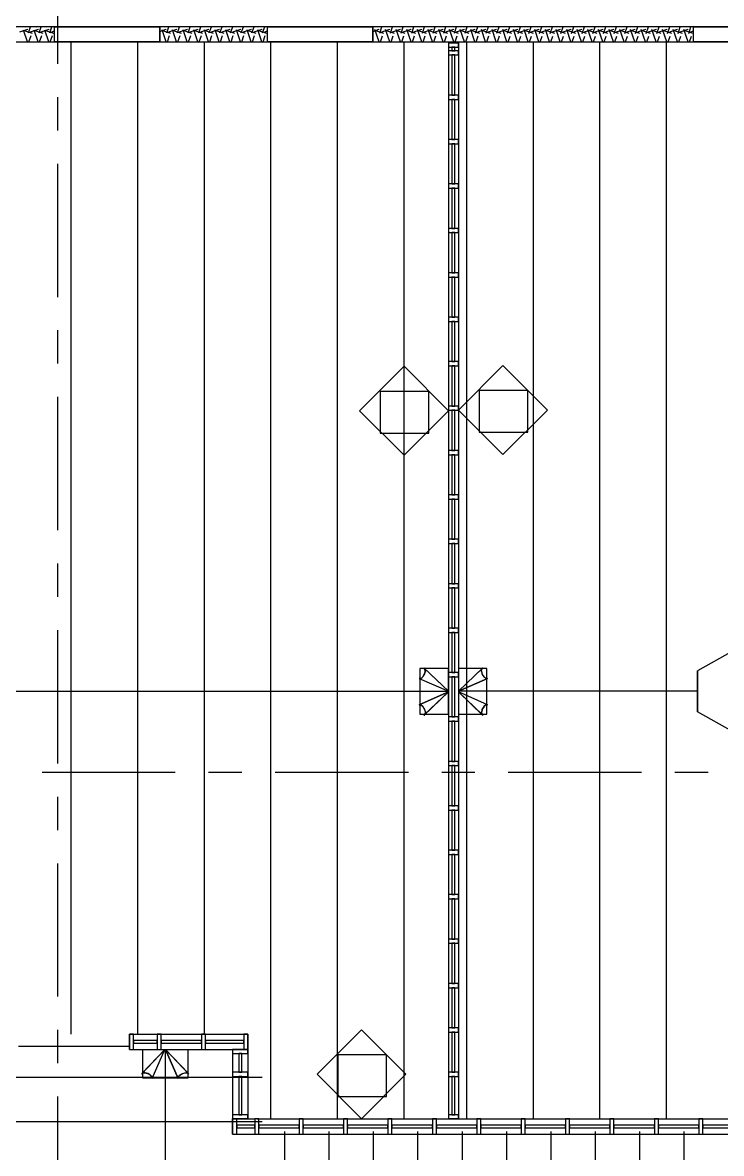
# Model space of a CAD drawing. Extents: x 0 to 3024, y 0 to 2160.
# Drawn here: x 578.1 to 767, y 1638.9 to 1944.4 of the extents above; entities that cross this region are included whole.
import ezdxf

# ---------------------------------------------------------------- set-up
doc = ezdxf.new("R2010")
doc.units = 0
doc.layers.add('CTR-1st_Phase-Structure_S213-THIRD_FLOOR_FRAMING_PLAN', color=7, linetype='CONTINUOUS')

msp = doc.modelspace()

# ---------------------------------------------------------------- linework, layer by layer
at = {"layer": 'CTR-1st_Phase-Structure_S213-THIRD_FLOOR_FRAMING_PLAN', "color": 1}
for points in [[(587.579985, 1933.260006), (587.579985, 1969.260005)], [(591.239985, 1693.620012), (591.239985, 1916.700006), (591.239985, 1939.200006)], [(609.239985, 1693.620012), (609.239985, 1916.700006), (609.239985, 1939.200006)], [(627.239984, 1693.620012), (627.239984, 1916.700006), (627.239984, 1939.200006)], [(645.239984, 1670.700012), (645.239984, 1916.700006), (645.239984, 1939.200006)], [(663.239983, 1670.700012), (663.239983, 1916.700006), (663.239983, 1939.200006)], [(681.239983, 1670.700012), (681.239983, 1916.700006), (681.239983, 1939.200006)], [(698.159983, 1670.700012), (698.159983, 1916.700006), (698.159983, 1939.200006)], [(716.159982, 1670.700012), (716.159982, 1916.700006), (716.159982, 1939.200006)], [(734.159982, 1670.700012), (734.159982, 1916.700006), (734.159982, 1939.200006)], [(752.159981, 1670.700012), (752.159981, 1916.700006), (752.159981, 1939.200006)], [(587.579985, 1915.260006), (587.579985, 1924.260006)], [(587.579985, 1870.260007), (587.579985, 1906.260006)], [(587.579985, 1852.260008), (587.579985, 1861.260007)], [(587.579985, 1807.260009), (587.579985, 1843.260008)], [(587.579985, 1789.260009), (587.579985, 1798.260009)], [(587.579985, 1744.26001), (587.579985, 1780.260009)], [(619.379985, 1741.80001), (583.379985, 1741.80001)], [(637.379984, 1741.80001), (628.379984, 1741.80001)], [(682.379983, 1741.80001), (646.379984, 1741.80001)], [(700.379982, 1741.80001), (691.379983, 1741.80001)], [(745.379981, 1741.80001), (709.379982, 1741.80001)], [(763.379981, 1741.80001), (754.379981, 1741.80001)], [(587.579985, 1726.260011), (587.579985, 1735.260011)], [(587.579985, 1681.260012), (587.579985, 1717.260011)], [(591.239985, 1671.120012), (591.239985, 1693.620012)], [(609.239985, 1671.120012), (609.239985, 1693.620012)], [(627.239984, 1671.120012), (627.239984, 1693.620012)], [(587.579985, 1663.260012), (587.579985, 1672.260012)], [(645.239984, 1648.200013), (645.239984, 1670.700012)], [(663.239983, 1648.200013), (663.239983, 1670.700012)], [(681.239983, 1648.200013), (681.239983, 1670.700012)], [(698.159983, 1648.200013), (698.159983, 1670.700012)], [(716.159982, 1648.200013), (716.159982, 1670.700012)], [(734.159982, 1648.200013), (734.159982, 1670.700012)], [(752.159981, 1648.200013), (752.159981, 1670.700012)], [(573.479986, 1659.480013), (590.819985, 1659.480013)], [(590.819985, 1659.480013), (625.499984, 1659.480013), (642.839984, 1659.480013)], [(587.579985, 1618.260014), (587.579985, 1654.260013)], [(573.479986, 1647.480013), (590.819985, 1647.480013)], [(590.819985, 1647.480013), (625.499984, 1647.480013), (642.839984, 1647.480013)], [(648.959984, 1605.720014), (648.959984, 1631.760013), (648.959984, 1644.840013)], [(660.959983, 1605.720014), (660.959983, 1631.760013), (660.959983, 1644.840013)], [(672.959983, 1605.720014), (672.959983, 1631.760013), (672.959983, 1644.840013)], [(684.959983, 1605.720014), (684.959983, 1631.760013), (684.959983, 1644.840013)], [(696.959983, 1605.720014), (696.959983, 1631.760013), (696.959983, 1644.840013)], [(708.959982, 1605.720014), (708.959982, 1631.760013), (708.959982, 1644.840013)], [(720.959982, 1605.720014), (720.959982, 1631.760013), (720.959982, 1644.840013)], [(732.959982, 1605.720014), (732.959982, 1631.760013), (732.959982, 1644.840013)], [(744.959981, 1605.720014), (744.959981, 1631.760013), (744.959981, 1644.840013)], [(756.959981, 1593.780014), (756.959981, 1627.800013), (756.959981, 1644.840013)]]:
    msp.add_lwpolyline(points, dxfattribs=at)
at = {"layer": 'CTR-1st_Phase-Structure_S213-THIRD_FLOOR_FRAMING_PLAN', "color": 7}
for points in [[(384.77999, 1943.280005), (384.77999, 1939.200006), (1565.759961, 1939.200006), (1565.759961, 1943.280005)], [(528.779987, 1939.200006), (586.679985, 1939.200006), (586.679985, 1943.280005), (528.779987, 1943.280005)], [(615.179985, 1939.200006), (644.279984, 1939.200006), (644.279984, 1943.280005), (615.179985, 1943.280005)], [(672.779983, 1939.200006), (759.479981, 1939.200006), (759.479981, 1943.280005), (672.779983, 1943.280005)], [(695.879983, 1937.760006), (695.879983, 1938.900006), (693.239983, 1938.900006), (693.239983, 1937.760006)], [(694.919983, 1936.800006), (694.919983, 1937.760006), (694.139983, 1937.760006), (694.139983, 1936.800006)], [(695.879983, 1935.660006), (695.879983, 1936.800006), (693.239983, 1936.800006), (693.239983, 1935.660006)], [(694.919983, 1924.800006), (694.919983, 1935.660006), (694.139983, 1935.660006), (694.139983, 1924.800006)], [(695.879983, 1923.660006), (695.879983, 1924.800006), (693.239983, 1924.800006), (693.239983, 1923.660006)], [(694.919983, 1912.800006), (694.919983, 1923.660006), (694.139983, 1923.660006), (694.139983, 1912.800006)], [(695.879983, 1911.660006), (695.879983, 1912.800006), (693.239983, 1912.800006), (693.239983, 1911.660006)], [(694.919983, 1900.800006), (694.919983, 1911.660006), (694.139983, 1911.660006), (694.139983, 1900.800006)], [(695.879983, 1899.660007), (695.879983, 1900.800006), (693.239983, 1900.800006), (693.239983, 1899.660007)], [(694.919983, 1888.800007), (694.919983, 1899.660007), (694.139983, 1899.660007), (694.139983, 1888.800007)], [(695.879983, 1887.660007), (695.879983, 1888.800007), (693.239983, 1888.800007), (693.239983, 1887.660007)], [(694.919983, 1876.800007), (694.919983, 1887.660007), (694.139983, 1887.660007), (694.139983, 1876.800007)], [(695.879983, 1875.660007), (695.879983, 1876.800007), (693.239983, 1876.800007), (693.239983, 1875.660007)], [(694.919983, 1864.800007), (694.919983, 1875.660007), (694.139983, 1875.660007), (694.139983, 1864.800007)], [(695.879983, 1863.660007), (695.879983, 1864.800007), (693.239983, 1864.800007), (693.239983, 1863.660007)], [(694.919983, 1852.800008), (694.919983, 1863.660007), (694.139983, 1863.660007), (694.139983, 1852.800008)], [(681.239983, 1851.600008), (693.239983, 1839.540008), (681.239983, 1827.540008), (669.179983, 1839.540008)], [(695.879983, 1851.660008), (695.879983, 1852.800008), (693.239983, 1852.800008), (693.239983, 1851.660008)], [(694.919983, 1840.800008), (694.919983, 1851.660008), (694.139983, 1851.660008), (694.139983, 1840.800008)], [(707.939982, 1851.780008), (719.999982, 1839.720008), (707.939982, 1827.720008), (695.939983, 1839.720008)], [(674.759983, 1844.760008), (674.759983, 1833.480008), (687.899983, 1833.480008), (687.899983, 1844.760008)], [(701.519982, 1845.000008), (701.519982, 1833.720008), (714.659982, 1833.720008), (714.659982, 1845.000008)], [(695.879983, 1839.660008), (695.879983, 1840.800008), (693.239983, 1840.800008), (693.239983, 1839.660008)], [(694.919983, 1828.800008), (694.919983, 1839.660008), (694.139983, 1839.660008), (694.139983, 1828.800008)], [(695.879983, 1827.660008), (695.879983, 1828.800008), (693.239983, 1828.800008), (693.239983, 1827.660008)], [(694.919983, 1816.800009), (694.919983, 1827.660008), (694.139983, 1827.660008), (694.139983, 1816.800009)], [(695.879983, 1815.660009), (695.879983, 1816.800009), (693.239983, 1816.800009), (693.239983, 1815.660009)], [(694.919983, 1804.800009), (694.919983, 1815.660009), (694.139983, 1815.660009), (694.139983, 1804.800009)], [(695.879983, 1803.660009), (695.879983, 1804.800009), (693.239983, 1804.800009), (693.239983, 1803.660009)], [(694.919983, 1792.800009), (694.919983, 1803.660009), (694.139983, 1803.660009), (694.139983, 1792.800009)], [(695.879983, 1791.660009), (695.879983, 1792.800009), (693.239983, 1792.800009), (693.239983, 1791.660009)], [(694.919983, 1780.800009), (694.919983, 1791.660009), (694.139983, 1791.660009), (694.139983, 1780.800009)], [(695.879983, 1779.66001), (695.879983, 1780.800009), (693.239983, 1780.800009), (693.239983, 1779.66001)], [(694.919983, 1768.80001), (694.919983, 1779.66001), (694.139983, 1779.66001), (694.139983, 1768.80001)], [(693.239983, 1763.76001), (686.759983, 1769.88001), (686.819983, 1769.70001), (686.879983, 1769.52001), (686.879983, 1769.28001), (686.879983, 1768.98001), (686.819983, 1768.74001), (686.699983, 1768.44001), (686.579983, 1768.20001), (686.459983, 1767.96001), (686.279983, 1767.72001), (686.159983, 1767.54001), (685.979983, 1767.36001), (685.799983, 1767.24001), (685.619983, 1767.18001), (685.439983, 1767.18001), (685.319983, 1767.18001)], [(685.439983, 1769.88001), (685.439983, 1757.52001), (693.179983, 1757.52001), (693.179983, 1769.88001)], [(695.879983, 1767.66001), (695.879983, 1768.80001), (693.239983, 1768.80001), (693.239983, 1767.66001)], [(695.879983, 1763.76001), (703.739982, 1767.18001), (703.619982, 1767.18001), (703.439982, 1767.18001), (703.319982, 1767.24001), (703.139982, 1767.36001), (702.959982, 1767.54001), (702.779982, 1767.72001), (702.599982, 1767.96001), (702.479982, 1768.20001), (702.359982, 1768.44001), (702.299982, 1768.74001), (702.239982, 1768.98001), (702.179982, 1769.28001), (702.179982, 1769.52001), (702.239982, 1769.70001), (702.299982, 1769.88001)], [(695.939983, 1769.88001), (695.939983, 1757.52001), (703.619982, 1757.52001), (703.619982, 1769.88001)], [(694.919983, 1756.80001), (694.919983, 1767.66001), (694.139983, 1767.66001), (694.139983, 1756.80001)], [(693.239983, 1763.58001), (685.319983, 1760.10001), (685.439983, 1760.16001), (685.619983, 1760.10001), (685.799983, 1760.04001), (685.979983, 1759.92001), (686.159983, 1759.80001), (686.279983, 1759.56001), (686.459983, 1759.38001), (686.579983, 1759.08001), (686.699983, 1758.84001), (686.819983, 1758.54001), (686.879983, 1758.30001), (686.879983, 1758.06001), (686.879983, 1757.82001), (686.819983, 1757.58001), (686.759983, 1757.46001)], [(695.879983, 1763.58001), (702.299982, 1757.46001), (702.239982, 1757.58001), (702.179982, 1757.82001), (702.179982, 1758.06001), (702.239982, 1758.30001), (702.299982, 1758.54001), (702.359982, 1758.84001), (702.479982, 1759.08001), (702.599982, 1759.38001), (702.779982, 1759.56001), (702.959982, 1759.80001), (703.139982, 1759.92001), (703.319982, 1760.04001), (703.439982, 1760.10001), (703.619982, 1760.16001), (703.739982, 1760.10001)], [(695.879983, 1755.66001), (695.879983, 1756.80001), (693.239983, 1756.80001), (693.239983, 1755.66001)], [(694.919983, 1744.80001), (694.919983, 1755.66001), (694.139983, 1755.66001), (694.139983, 1744.80001)], [(695.879983, 1743.66001), (695.879983, 1744.80001), (693.239983, 1744.80001), (693.239983, 1743.66001)], [(694.919983, 1732.800011), (694.919983, 1743.66001), (694.139983, 1743.66001), (694.139983, 1732.800011)], [(695.879983, 1731.660011), (695.879983, 1732.800011), (693.239983, 1732.800011), (693.239983, 1731.660011)], [(694.919983, 1720.800011), (694.919983, 1731.660011), (694.139983, 1731.660011), (694.139983, 1720.800011)], [(695.879983, 1719.660011), (695.879983, 1720.800011), (693.239983, 1720.800011), (693.239983, 1719.660011)], [(694.919983, 1708.800011), (694.919983, 1719.660011), (694.139983, 1719.660011), (694.139983, 1708.800011)], [(695.879983, 1707.660011), (695.879983, 1708.800011), (693.239983, 1708.800011), (693.239983, 1707.660011)], [(694.919983, 1696.800012), (694.919983, 1707.660011), (694.139983, 1707.660011), (694.139983, 1696.800012)], [(695.879983, 1695.660012), (695.879983, 1696.800012), (693.239983, 1696.800012), (693.239983, 1695.660012)], [(694.919983, 1684.800012), (694.919983, 1695.660012), (694.139983, 1695.660012), (694.139983, 1684.800012)], [(695.879983, 1683.660012), (695.879983, 1684.800012), (693.239983, 1684.800012), (693.239983, 1683.660012)], [(694.919983, 1672.800012), (694.919983, 1683.660012), (694.139983, 1683.660012), (694.139983, 1672.800012)], [(608.039985, 1671.120012), (606.959985, 1671.120012), (606.959985, 1666.980012), (608.039985, 1666.980012)], [(615.539985, 1671.120012), (614.459985, 1671.120012), (614.459985, 1666.980012), (615.539985, 1666.980012)], [(627.539984, 1671.120012), (626.459984, 1671.120012), (626.459984, 1666.980012), (627.539984, 1666.980012)], [(638.999984, 1671.120012), (637.859984, 1671.120012), (637.859984, 1666.980012), (638.999984, 1666.980012)], [(669.719983, 1672.320012), (681.719983, 1660.320012), (669.719983, 1648.260013), (657.719984, 1660.320012)], [(695.879983, 1671.660012), (695.879983, 1672.800012), (693.239983, 1672.800012), (693.239983, 1671.660012)], [(694.919983, 1660.800012), (694.919983, 1671.660012), (694.139983, 1671.660012), (694.139983, 1660.800012)], [(614.459985, 1669.440012), (608.039985, 1669.440012), (608.039985, 1668.660012), (614.459985, 1668.660012)], [(626.459984, 1669.440012), (615.539985, 1669.440012), (615.539985, 1668.660012), (626.459984, 1668.660012)], [(637.859984, 1669.440012), (627.539984, 1669.440012), (627.539984, 1668.660012), (637.859984, 1668.660012)], [(616.559985, 1666.980012), (610.439985, 1660.560012), (610.559985, 1660.620012), (610.799985, 1660.680012), (611.039985, 1660.680012), (611.279985, 1660.620012), (611.519985, 1660.560012), (611.819985, 1660.500012), (612.059985, 1660.380012), (612.359985, 1660.260012), (612.539985, 1660.080012), (612.779985, 1659.900013), (612.899985, 1659.720013), (613.019985, 1659.540013), (613.079985, 1659.420013), (613.139985, 1659.240013), (613.079985, 1659.120013)], [(610.499985, 1666.920012), (610.499985, 1659.300013), (622.859984, 1659.300013), (622.859984, 1666.920012)], [(616.739985, 1666.980012), (620.159984, 1659.120013), (620.159984, 1659.240013), (620.159984, 1659.420013), (620.219984, 1659.540013), (620.339984, 1659.720013), (620.519984, 1659.900013), (620.699984, 1660.080012), (620.939984, 1660.260012), (621.179984, 1660.380012), (621.419984, 1660.500012), (621.719984, 1660.560012), (621.959984, 1660.620012), (622.259984, 1660.680012), (622.439984, 1660.680012), (622.679984, 1660.620012), (622.859984, 1660.560012)], [(638.999984, 1665.900012), (638.999984, 1666.980012), (634.859984, 1666.980012), (634.859984, 1665.900012)], [(637.319984, 1660.800012), (637.319984, 1665.900012), (636.539984, 1665.900012), (636.539984, 1660.800012)], [(663.299983, 1665.540012), (663.299983, 1654.260013), (676.439983, 1654.260013), (676.439983, 1665.540012)], [(638.999984, 1659.660013), (638.999984, 1660.800012), (634.859984, 1660.800012), (634.859984, 1659.660013)], [(637.319984, 1649.340013), (637.319984, 1659.660013), (636.539984, 1659.660013), (636.539984, 1649.340013)], [(695.879983, 1659.660013), (695.879983, 1660.800012), (693.239983, 1660.800012), (693.239983, 1659.660013)], [(694.919983, 1649.340013), (694.919983, 1659.660013), (694.139983, 1659.660013), (694.139983, 1649.340013)], [(638.999984, 1648.200013), (638.999984, 1649.340013), (634.859984, 1649.340013), (634.859984, 1648.200013)], [(635.999984, 1648.200013), (634.859984, 1648.200013), (634.859984, 1644.060013), (635.999984, 1644.060013)], [(641.939984, 1648.200013), (640.859984, 1648.200013), (640.859984, 1644.060013), (641.939984, 1644.060013)], [(653.939984, 1648.200013), (652.859984, 1648.200013), (652.859984, 1644.060013), (653.939984, 1644.060013)], [(665.939983, 1648.200013), (664.859983, 1648.200013), (664.859983, 1644.060013), (665.939983, 1644.060013)], [(677.939983, 1648.200013), (676.859983, 1648.200013), (676.859983, 1644.060013), (677.939983, 1644.060013)], [(689.939983, 1648.200013), (688.859983, 1648.200013), (688.859983, 1644.060013), (689.939983, 1644.060013)], [(695.879983, 1648.200013), (695.879983, 1649.340013), (693.239983, 1649.340013), (693.239983, 1648.200013)], [(701.939982, 1648.200013), (700.859982, 1648.200013), (700.859982, 1644.060013), (701.939982, 1644.060013)], [(713.939982, 1648.200013), (712.859982, 1648.200013), (712.859982, 1644.060013), (713.939982, 1644.060013)], [(725.939982, 1648.200013), (724.859982, 1648.200013), (724.859982, 1644.060013), (725.939982, 1644.060013)], [(737.939982, 1648.200013), (736.859982, 1648.200013), (736.859982, 1644.060013), (737.939982, 1644.060013)], [(749.939981, 1648.200013), (748.859981, 1648.200013), (748.859981, 1644.060013), (749.939981, 1644.060013)], [(761.939981, 1648.200013), (760.859981, 1648.200013), (760.859981, 1644.060013), (761.939981, 1644.060013)], [(640.859984, 1646.520013), (635.999984, 1646.520013), (635.999984, 1645.800013), (640.859984, 1645.800013)], [(652.859984, 1646.520013), (641.939984, 1646.520013), (641.939984, 1645.800013), (652.859984, 1645.800013)], [(664.859983, 1646.520013), (653.939984, 1646.520013), (653.939984, 1645.800013), (664.859983, 1645.800013)], [(676.859983, 1646.520013), (665.939983, 1646.520013), (665.939983, 1645.800013), (676.859983, 1645.800013)], [(688.859983, 1646.520013), (677.939983, 1646.520013), (677.939983, 1645.800013), (688.859983, 1645.800013)], [(700.859982, 1646.520013), (689.939983, 1646.520013), (689.939983, 1645.800013), (700.859982, 1645.800013)], [(712.859982, 1646.520013), (701.939982, 1646.520013), (701.939982, 1645.800013), (712.859982, 1645.800013)], [(724.859982, 1646.520013), (713.939982, 1646.520013), (713.939982, 1645.800013), (724.859982, 1645.800013)], [(736.859982, 1646.520013), (725.939982, 1646.520013), (725.939982, 1645.800013), (736.859982, 1645.800013)], [(748.859981, 1646.520013), (737.939982, 1646.520013), (737.939982, 1645.800013), (748.859981, 1645.800013)], [(760.859981, 1646.520013), (749.939981, 1646.520013), (749.939981, 1645.800013), (760.859981, 1645.800013)], [(772.859981, 1646.520013), (761.939981, 1646.520013), (761.939981, 1645.800013), (772.859981, 1645.800013)]]:
    msp.add_lwpolyline(points, close=True, dxfattribs=at)
at = {"layer": 'CTR-1st_Phase-Structure_S213-THIRD_FLOOR_FRAMING_PLAN', "color": 2}
for points in [[(579.059986, 1943.100005), (578.999986, 1943.280005)], [(579.659986, 1941.660005), (580.199985, 1943.280005)], [(581.939985, 1943.100005), (581.879985, 1943.280005)], [(582.539985, 1941.660005), (583.079985, 1943.280005)], [(584.819985, 1943.100005), (584.759985, 1943.280005)], [(585.419985, 1941.660005), (585.959985, 1943.280005)], [(616.499985, 1943.160005), (616.439985, 1943.280005)], [(617.099985, 1941.600005), (617.639985, 1943.280005)], [(619.379985, 1943.160005), (619.319985, 1943.280005)], [(619.979985, 1941.600005), (620.519984, 1943.280005)], [(622.259984, 1943.160005), (622.199984, 1943.280005)], [(622.859984, 1941.600005), (623.399984, 1943.280005)], [(625.139984, 1943.160005), (625.079984, 1943.280005)], [(625.739984, 1941.600005), (626.279984, 1943.280005)], [(628.019984, 1943.160005), (627.959984, 1943.280005)], [(628.559984, 1941.600005), (629.159984, 1943.280005)], [(630.899984, 1943.160005), (630.839984, 1943.280005)], [(631.439984, 1941.600005), (632.039984, 1943.280005)], [(633.779984, 1943.160005), (633.719984, 1943.280005)], [(634.319984, 1941.600005), (634.919984, 1943.280005)], [(636.659984, 1943.160005), (636.599984, 1943.280005)], [(637.199984, 1941.600005), (637.799984, 1943.280005)], [(639.539984, 1943.160005), (639.479984, 1943.280005)], [(640.079984, 1941.600005), (640.679984, 1943.280005)], [(642.419984, 1943.160005), (642.359984, 1943.280005)], [(642.959984, 1941.600005), (643.559984, 1943.280005)], [(674.039983, 1943.220005), (674.039983, 1943.280005)], [(674.639983, 1941.540005), (675.239983, 1943.280005)], [(676.919983, 1943.220005), (676.919983, 1943.280005)], [(677.519983, 1941.540005), (678.119983, 1943.280005)], [(679.799983, 1943.220005), (679.799983, 1943.280005)], [(680.399983, 1941.540005), (680.999983, 1943.280005)], [(682.679983, 1943.220005), (682.679983, 1943.280005)], [(683.279983, 1941.540005), (683.879983, 1943.280005)], [(685.559983, 1943.220005), (685.559983, 1943.280005)], [(686.159983, 1941.540005), (686.759983, 1943.280005)], [(688.439983, 1943.220005), (688.439983, 1943.280005)], [(689.039983, 1941.540005), (689.639983, 1943.280005)], [(691.319983, 1943.220005), (691.319983, 1943.280005)], [(691.919983, 1941.540005), (692.519983, 1943.280005)], [(694.199983, 1943.220005), (694.199983, 1943.280005)], [(694.799983, 1941.540005), (695.399983, 1943.280005)], [(697.079983, 1943.220005), (697.079983, 1943.280005)], [(697.679983, 1941.540005), (698.279983, 1943.280005)], [(699.959983, 1943.220005), (699.959983, 1943.280005)], [(700.559982, 1941.540005), (701.159982, 1943.280005)], [(702.839982, 1943.220005), (702.839982, 1943.280005)], [(703.439982, 1941.540005), (704.039982, 1943.280005)], [(705.719982, 1943.220005), (705.719982, 1943.280005)], [(706.319982, 1941.540005), (706.919982, 1943.280005)], [(708.599982, 1943.220005), (708.599982, 1943.280005)], [(709.199982, 1941.540005), (709.799982, 1943.280005)], [(711.479982, 1943.220005), (711.479982, 1943.280005)], [(712.079982, 1941.480005), (712.679982, 1943.280005)], [(714.359982, 1943.220005), (714.359982, 1943.280005)], [(714.959982, 1941.480005), (715.559982, 1943.280005)], [(717.239982, 1943.220005), (717.239982, 1943.280005)], [(717.839982, 1941.480005), (718.439982, 1943.280005)], [(720.119982, 1943.220005), (720.119982, 1943.280005)], [(720.719982, 1941.480005), (721.319982, 1943.280005)], [(723.599982, 1941.480005), (724.199982, 1943.280005)], [(726.479982, 1941.480005), (727.079982, 1943.280005)], [(729.359982, 1941.480005), (729.959982, 1943.280005)], [(732.239982, 1941.480005), (732.839982, 1943.280005)], [(735.119982, 1941.480005), (735.719982, 1943.280005)], [(737.999982, 1941.480005), (738.599982, 1943.280005)], [(740.879981, 1941.480005), (741.479981, 1943.280005)], [(743.759981, 1941.480005), (744.359981, 1943.280005)], [(746.639981, 1941.480005), (747.239981, 1943.280005)], [(749.519981, 1941.480005), (750.119981, 1943.280005)], [(752.399981, 1941.480005), (752.999981, 1943.280005)], [(755.279981, 1941.480005), (755.879981, 1943.280005)], [(758.159981, 1941.480005), (758.759981, 1943.280005)], [(577.319986, 1941.900005), (579.479986, 1942.620005), (579.479986, 1942.620005)], [(579.419986, 1939.200006), (578.339986, 1942.380005)], [(580.739985, 1941.420005), (578.579986, 1942.140005), (578.579986, 1942.140005)], [(579.779986, 1939.200006), (580.379985, 1940.940005)], [(580.199985, 1941.900005), (582.359985, 1942.620005), (582.359985, 1942.620005)], [(582.299985, 1939.200006), (581.219985, 1942.380005)], [(583.619985, 1941.420005), (581.459985, 1942.140005), (581.459985, 1942.140005)], [(582.659985, 1939.200006), (583.259985, 1940.940005)], [(583.079985, 1941.900005), (585.239985, 1942.620005), (585.239985, 1942.620005)], [(585.179985, 1939.200006), (584.099985, 1942.380005)], [(586.499985, 1941.420005), (584.339985, 1942.140005), (584.339985, 1942.140005)], [(585.539985, 1939.200006), (586.139985, 1940.940005)], [(585.959985, 1941.900005), (586.679985, 1942.140005)], [(615.179985, 1942.020005), (616.919985, 1942.620005), (616.919985, 1942.620005)], [(615.299985, 1941.420005), (615.179985, 1941.480005)], [(616.859985, 1939.200006), (615.779985, 1942.440005)], [(618.179985, 1941.420005), (616.019985, 1942.140005), (616.019985, 1942.140005)], [(617.219985, 1939.200006), (617.819985, 1940.880005)], [(617.639985, 1941.900005), (619.799985, 1942.620005), (619.799985, 1942.620005)], [(619.739985, 1939.200006), (618.659985, 1942.440005)], [(621.059984, 1941.420005), (618.899985, 1942.140005), (618.899985, 1942.140005)], [(620.099984, 1939.200006), (620.699984, 1940.880005)], [(620.519984, 1941.900005), (622.679984, 1942.620005), (622.679984, 1942.620005)], [(622.619984, 1939.200006), (621.539984, 1942.440005)], [(623.939984, 1941.420005), (621.779984, 1942.140005), (621.779984, 1942.140005)], [(622.979984, 1939.200006), (623.579984, 1940.880005)], [(623.399984, 1941.900005), (625.559984, 1942.620005), (625.559984, 1942.620005)], [(625.499984, 1939.200006), (624.419984, 1942.440005)], [(626.819984, 1941.420005), (624.659984, 1942.140005), (624.659984, 1942.140005)], [(625.859984, 1939.200006), (626.459984, 1940.880005)], [(626.279984, 1941.900005), (628.439984, 1942.620005), (628.439984, 1942.620005)], [(628.379984, 1939.200006), (627.299984, 1942.440005)], [(629.699984, 1941.420005), (627.539984, 1942.140005), (627.539984, 1942.140005)], [(628.739984, 1939.200006), (629.279984, 1940.880005)], [(629.159984, 1941.900005), (631.319984, 1942.620005), (631.319984, 1942.620005)], [(631.259984, 1939.200006), (630.179984, 1942.440005)], [(632.579984, 1941.420005), (630.419984, 1942.140005), (630.419984, 1942.140005)], [(631.619984, 1939.200006), (632.159984, 1940.880005)], [(632.039984, 1941.900005), (634.199984, 1942.620005), (634.199984, 1942.620005)], [(634.139984, 1939.200006), (633.059984, 1942.440005)], [(635.459984, 1941.420005), (633.299984, 1942.140005), (633.299984, 1942.140005)], [(634.499984, 1939.200006), (635.039984, 1940.880005)], [(634.919984, 1941.900005), (637.079984, 1942.620005), (637.079984, 1942.620005)], [(637.019984, 1939.200006), (635.939984, 1942.440005)], [(638.339984, 1941.420005), (636.179984, 1942.140005), (636.179984, 1942.140005)], [(637.379984, 1939.200006), (637.919984, 1940.880005)], [(637.799984, 1941.900005), (639.959984, 1942.620005), (639.959984, 1942.620005)], [(639.899984, 1939.200006), (638.819984, 1942.440005)], [(641.219984, 1941.420005), (639.059984, 1942.140005), (639.059984, 1942.140005)], [(640.259984, 1939.200006), (640.799984, 1940.880005)], [(640.679984, 1941.900005), (642.839984, 1942.620005), (642.839984, 1942.620005)], [(642.779984, 1939.200006), (641.699984, 1942.440005)], [(644.099984, 1941.420005), (641.939984, 1942.140005), (641.939984, 1942.140005)], [(643.139984, 1939.200006), (643.679984, 1940.880005)], [(643.559984, 1941.900005), (644.279984, 1942.140005)], [(672.779983, 1942.020005), (674.519983, 1942.620005), (674.519983, 1942.620005)], [(672.899983, 1941.420005), (672.779983, 1941.480005)], [(674.459983, 1939.200006), (673.319983, 1942.500005)], [(675.779983, 1941.420005), (673.619983, 1942.140005), (673.619983, 1942.140005)], [(674.819983, 1939.200006), (675.359983, 1940.820005)], [(675.239983, 1941.900005), (677.399983, 1942.620005), (677.399983, 1942.620005)], [(677.339983, 1939.200006), (676.199983, 1942.500005)], [(678.659983, 1941.420005), (676.499983, 1942.140005), (676.499983, 1942.140005)], [(677.699983, 1939.200006), (678.239983, 1940.820005)], [(678.119983, 1941.900005), (680.279983, 1942.620005), (680.279983, 1942.620005)], [(680.219983, 1939.200006), (679.079983, 1942.500005)], [(681.539983, 1941.420005), (679.379983, 1942.140005), (679.379983, 1942.140005)], [(680.579983, 1939.200006), (681.119983, 1940.820005)], [(680.999983, 1941.900005), (683.159983, 1942.620005), (683.159983, 1942.620005)], [(683.099983, 1939.200006), (681.959983, 1942.500005)], [(684.419983, 1941.420005), (682.259983, 1942.140005), (682.259983, 1942.140005)], [(683.459983, 1939.200006), (683.999983, 1940.820005)], [(683.879983, 1941.900005), (686.039983, 1942.620005), (686.039983, 1942.620005)], [(685.979983, 1939.200006), (684.839983, 1942.500005)], [(687.299983, 1941.420005), (685.139983, 1942.140005), (685.139983, 1942.140005)], [(686.339983, 1939.200006), (686.879983, 1940.820005)], [(686.759983, 1941.900005), (688.919983, 1942.620005), (688.919983, 1942.620005)], [(688.859983, 1939.200006), (687.719983, 1942.500005)], [(690.179983, 1941.420005), (688.019983, 1942.140005), (688.019983, 1942.140005)], [(689.219983, 1939.200006), (689.759983, 1940.820005)], [(689.639983, 1941.900005), (691.799983, 1942.620005), (691.799983, 1942.620005)], [(691.739983, 1939.200006), (690.599983, 1942.500005)], [(693.059983, 1941.420005), (690.959983, 1942.140005), (690.959983, 1942.140005)], [(692.099983, 1939.200006), (692.639983, 1940.820005)], [(692.519983, 1941.900005), (694.679983, 1942.620005), (694.679983, 1942.620005)], [(694.619983, 1939.200006), (693.479983, 1942.500005)], [(695.939983, 1941.420005), (693.839983, 1942.140005), (693.839983, 1942.140005)], [(694.979983, 1939.200006), (695.519983, 1940.820005)], [(695.399983, 1941.900005), (697.559983, 1942.620005), (697.559983, 1942.620005)], [(697.499983, 1939.200006), (696.359983, 1942.500005)], [(698.819983, 1941.420005), (696.719983, 1942.140005), (696.719983, 1942.140005)], [(697.859983, 1939.200006), (698.399983, 1940.820005)], [(698.279983, 1941.900005), (700.439982, 1942.620005), (700.439982, 1942.620005)], [(700.379982, 1939.200006), (699.239983, 1942.500005)], [(701.699982, 1941.420005), (699.599983, 1942.140005), (699.599983, 1942.140005)], [(700.739982, 1939.200006), (701.279982, 1940.820005)], [(701.159982, 1941.900005), (703.319982, 1942.620005), (703.319982, 1942.620005)], [(703.259982, 1939.200006), (702.119982, 1942.500005)], [(704.579982, 1941.420005), (702.479982, 1942.140005), (702.479982, 1942.140005)], [(703.619982, 1939.200006), (704.159982, 1940.820005)], [(704.039982, 1941.900005), (706.199982, 1942.620005), (706.199982, 1942.620005)], [(706.139982, 1939.200006), (704.999982, 1942.500005)], [(707.459982, 1941.420005), (705.359982, 1942.140005), (705.359982, 1942.140005)], [(706.499982, 1939.200006), (707.039982, 1940.820005)], [(706.919982, 1941.900005), (709.079982, 1942.620005), (709.079982, 1942.620005)], [(709.019982, 1939.200006), (707.879982, 1942.500005)], [(710.339982, 1941.420005), (708.239982, 1942.140005), (708.239982, 1942.140005)], [(709.379982, 1939.200006), (709.919982, 1940.760005)], [(709.799982, 1941.900005), (711.959982, 1942.620005), (711.959982, 1942.620005)], [(711.899982, 1939.200006), (710.759982, 1942.500005)], [(713.279982, 1941.420005), (711.119982, 1942.140005), (711.119982, 1942.140005)], [(712.259982, 1939.200006), (712.799982, 1940.760005)], [(712.679982, 1941.900005), (714.839982, 1942.620005), (714.839982, 1942.620005)], [(714.779982, 1939.200006), (713.639982, 1942.500005)], [(716.159982, 1941.420005), (713.999982, 1942.140005), (713.999982, 1942.140005)], [(715.139982, 1939.200006), (715.679982, 1940.760005)], [(715.559982, 1941.900005), (717.719982, 1942.620005), (717.719982, 1942.620005)], [(717.659982, 1939.200006), (716.519982, 1942.500005)], [(719.039982, 1941.480005), (716.879982, 1942.140005), (716.879982, 1942.140005)], [(718.019982, 1939.200006), (718.559982, 1940.760005)], [(718.439982, 1941.900005), (720.599982, 1942.620005), (720.599982, 1942.620005)], [(720.539982, 1939.200006), (719.399982, 1942.500005)], [(721.919982, 1941.480005), (719.759982, 1942.140005), (719.759982, 1942.140005)], [(720.899982, 1939.200006), (721.439982, 1940.760005)], [(721.319982, 1941.900005), (723.479982, 1942.620005), (723.479982, 1942.620005)], [(723.419982, 1939.200006), (722.279982, 1942.560005)], [(724.799982, 1941.480005), (722.639982, 1942.140005), (722.639982, 1942.140005)], [(723.779982, 1939.200006), (724.319982, 1940.760005)], [(724.199982, 1941.900005), (726.359982, 1942.620005), (726.359982, 1942.620005)], [(726.299982, 1939.200006), (725.159982, 1942.560005)], [(727.679982, 1941.480005), (725.519982, 1942.200005), (725.519982, 1942.200005)], [(726.659982, 1939.200006), (727.199982, 1940.760005)], [(727.079982, 1941.900005), (729.239982, 1942.620005), (729.239982, 1942.620005)], [(729.179982, 1939.200006), (728.039982, 1942.560005)], [(730.559982, 1941.480005), (728.399982, 1942.200005), (728.399982, 1942.200005)], [(729.539982, 1939.200006), (730.079982, 1940.760005)], [(729.959982, 1941.900005), (732.119982, 1942.620005), (732.119982, 1942.620005)], [(732.059982, 1939.200006), (730.919982, 1942.560005)], [(733.439982, 1941.480005), (731.279982, 1942.200005), (731.279982, 1942.200005)], [(732.419982, 1939.200006), (732.959982, 1940.760005)], [(732.839982, 1941.900005), (734.999982, 1942.620005), (734.999982, 1942.620005)], [(734.939982, 1939.200006), (733.799982, 1942.560005)], [(736.319982, 1941.480005), (734.159982, 1942.200005), (734.159982, 1942.200005)], [(735.299982, 1939.200006), (735.839982, 1940.760005)], [(735.719982, 1941.900005), (737.879982, 1942.620005), (737.879982, 1942.620005)], [(737.819982, 1939.200006), (736.679982, 1942.560005)], [(739.199982, 1941.480005), (737.039982, 1942.200005), (737.039982, 1942.200005)], [(738.179982, 1939.200006), (738.719982, 1940.760005)], [(738.599982, 1941.900005), (740.759981, 1942.620005), (740.759981, 1942.620005)], [(740.699981, 1939.200006), (739.559982, 1942.560005)], [(742.079981, 1941.480005), (739.919982, 1942.200005), (739.919982, 1942.200005)], [(741.059981, 1939.200006), (741.599981, 1940.760005)], [(741.479981, 1941.900005), (743.639981, 1942.620005), (743.639981, 1942.620005)], [(743.579981, 1939.200006), (742.439981, 1942.560005)], [(744.959981, 1941.480005), (742.799981, 1942.200005), (742.799981, 1942.200005)], [(743.939981, 1939.200006), (744.479981, 1940.760005)], [(744.359981, 1941.900005), (746.519981, 1942.620005), (746.519981, 1942.620005)], [(746.459981, 1939.200006), (745.319981, 1942.560005)], [(747.839981, 1941.480005), (745.679981, 1942.200005), (745.679981, 1942.200005)], [(746.819981, 1939.200006), (747.359981, 1940.760005)], [(747.239981, 1941.900005), (749.399981, 1942.620005), (749.399981, 1942.620005)], [(749.339981, 1939.200006), (748.199981, 1942.560005)], [(750.719981, 1941.480005), (748.559981, 1942.200005), (748.559981, 1942.200005)], [(749.699981, 1939.200006), (750.239981, 1940.760005)], [(750.119981, 1941.900005), (752.279981, 1942.620005), (752.279981, 1942.620005)], [(752.219981, 1939.200006), (751.079981, 1942.560005)], [(753.599981, 1941.480005), (751.439981, 1942.200005), (751.439981, 1942.200005)], [(752.579981, 1939.200006), (753.119981, 1940.760005)], [(752.999981, 1941.900005), (755.159981, 1942.620005), (755.159981, 1942.620005)], [(755.099981, 1939.200006), (753.959981, 1942.560005)], [(756.479981, 1941.480005), (754.319981, 1942.200005), (754.319981, 1942.200005)], [(755.459981, 1939.200006), (755.999981, 1940.760005)], [(755.879981, 1941.900005), (758.039981, 1942.620005), (758.039981, 1942.620005)], [(757.979981, 1939.200006), (756.839981, 1942.560005)], [(759.359981, 1941.480005), (757.199981, 1942.200005), (757.199981, 1942.200005)], [(758.339981, 1939.200006), (758.879981, 1940.760005)], [(758.759981, 1941.900005), (759.479981, 1942.140005)]]:
    msp.add_lwpolyline(points, dxfattribs=at)
at = {"layer": 'CTR-1st_Phase-Structure_S213-THIRD_FLOOR_FRAMING_PLAN', "color": 7}
for points in [[(586.679985, 1943.280005), (615.179985, 1943.280005)], [(586.679985, 1939.200006), (586.679985, 1943.280005)], [(615.179985, 1939.200006), (615.179985, 1943.280005)], [(644.279984, 1943.280005), (672.779983, 1943.280005)], [(644.279984, 1939.200006), (644.279984, 1943.280005)], [(672.779983, 1939.200006), (672.779983, 1943.280005)], [(759.479981, 1943.280005), (787.97998, 1943.280005)], [(759.479981, 1939.200006), (759.479981, 1943.280005)], [(615.179985, 1939.200006), (586.679985, 1939.200006)], [(672.779983, 1939.200006), (644.279984, 1939.200006)], [(693.239983, 1938.900006), (695.879983, 1938.900006), (695.879983, 1936.200006)], [(693.239983, 1938.900006), (693.239983, 1936.200006)], [(787.97998, 1939.200006), (759.479981, 1939.200006)], [(693.239983, 1936.200006), (693.239983, 1924.200006)], [(695.879983, 1936.200006), (695.879983, 1924.200006)], [(693.239983, 1924.200006), (693.239983, 1912.200006)], [(695.879983, 1924.200006), (695.879983, 1912.200006)], [(693.239983, 1912.200006), (693.239983, 1900.200006)], [(695.879983, 1912.200006), (695.879983, 1900.200006)], [(693.239983, 1900.200006), (693.239983, 1888.200007)], [(695.879983, 1900.200006), (695.879983, 1888.200007)], [(693.239983, 1888.200007), (693.239983, 1876.200007)], [(695.879983, 1888.200007), (695.879983, 1876.200007)], [(693.239983, 1876.200007), (693.239983, 1864.200007)], [(695.879983, 1876.200007), (695.879983, 1864.200007)], [(693.239983, 1864.200007), (693.239983, 1852.200008)], [(695.879983, 1864.200007), (695.879983, 1852.200008)], [(693.239983, 1852.200008), (693.239983, 1840.200008)], [(695.879983, 1852.200008), (695.879983, 1840.200008)], [(693.239983, 1840.200008), (693.239983, 1828.200008)], [(695.879983, 1840.200008), (695.879983, 1828.200008)], [(693.239983, 1828.200008), (693.239983, 1816.200009)], [(695.879983, 1828.200008), (695.879983, 1816.200009)], [(693.239983, 1816.200009), (693.239983, 1804.200009)], [(695.879983, 1816.200009), (695.879983, 1804.200009)], [(693.239983, 1804.200009), (693.239983, 1792.200009)], [(695.879983, 1804.200009), (695.879983, 1792.200009)], [(693.239983, 1792.200009), (693.239983, 1780.200009)], [(695.879983, 1792.200009), (695.879983, 1780.200009)], [(693.239983, 1780.200009), (693.239983, 1768.20001)], [(695.879983, 1780.200009), (695.879983, 1768.20001)], [(770.159981, 1774.68001), (760.499981, 1769.28001), (760.499981, 1758.18001)], [(686.279983, 1767.66001), (686.639983, 1768.32001), (686.879983, 1769.04001)], [(693.239983, 1763.76001), (686.579983, 1770.06001)], [(686.879983, 1769.10001), (686.819983, 1769.70001), (686.579983, 1770.06001)], [(695.879983, 1763.76001), (702.479982, 1770.06001)], [(702.179982, 1769.10001), (702.239982, 1769.70001), (702.479982, 1770.06001)], [(702.839982, 1767.66001), (702.419982, 1768.32001), (702.239982, 1769.04001)], [(770.159981, 1752.78001), (760.499981, 1758.18001), (760.499981, 1769.28001)], [(685.319983, 1767.18001), (685.739983, 1767.24001), (686.219983, 1767.60001)], [(685.319983, 1767.18001), (693.239983, 1763.76001)], [(693.239983, 1768.20001), (693.239983, 1756.20001)], [(695.879983, 1768.20001), (695.879983, 1756.20001)], [(703.739982, 1767.18001), (695.879983, 1763.76001)], [(703.739982, 1767.18001), (703.319982, 1767.24001), (702.839982, 1767.60001)], [(510.659987, 1763.76001), (693.239983, 1763.76001)], [(685.319983, 1760.10001), (693.239983, 1763.58001)], [(693.239983, 1763.58001), (686.579983, 1757.22001)], [(760.499981, 1763.76001), (695.879983, 1763.76001)], [(695.879983, 1763.58001), (702.479982, 1757.22001)], [(703.739982, 1760.10001), (695.879983, 1763.58001)], [(685.319983, 1760.10001), (685.739983, 1760.10001)], [(685.739983, 1760.04001), (686.219983, 1759.68001)], [(703.319982, 1760.04001), (702.839982, 1759.68001)], [(703.739982, 1760.10001), (703.319982, 1760.10001)], [(686.279983, 1759.62001), (686.639983, 1759.02001)], [(686.879983, 1758.18001), (686.819983, 1757.58001), (686.579983, 1757.22001)], [(686.639983, 1758.96001), (686.879983, 1758.24001)], [(702.179982, 1758.18001), (702.239982, 1757.58001), (702.479982, 1757.22001)], [(702.419982, 1758.96001), (702.239982, 1758.24001)], [(702.839982, 1759.62001), (702.419982, 1759.02001)], [(693.239983, 1756.20001), (693.239983, 1744.20001)], [(695.879983, 1756.20001), (695.879983, 1744.20001)], [(693.239983, 1744.20001), (693.239983, 1732.200011)], [(695.879983, 1744.20001), (695.879983, 1732.200011)], [(693.239983, 1732.200011), (693.239983, 1720.200011)], [(695.879983, 1732.200011), (695.879983, 1720.200011)], [(693.239983, 1720.200011), (693.239983, 1708.200011)], [(695.879983, 1720.200011), (695.879983, 1708.200011)], [(693.239983, 1708.200011), (693.239983, 1696.200012)], [(695.879983, 1708.200011), (695.879983, 1696.200012)], [(693.239983, 1696.200012), (693.239983, 1684.200012)], [(695.879983, 1696.200012), (695.879983, 1684.200012)], [(693.239983, 1684.200012), (693.239983, 1672.200012)], [(695.879983, 1684.200012), (695.879983, 1672.200012)], [(606.959985, 1666.980012), (606.959985, 1671.120012), (614.999985, 1671.120012)], [(614.999985, 1671.120012), (626.999984, 1671.120012)], [(626.999984, 1671.120012), (638.999984, 1671.120012)], [(638.999984, 1671.120012), (638.999984, 1666.980012)], [(693.239983, 1672.200012), (693.239983, 1660.200012)], [(695.879983, 1672.200012), (695.879983, 1660.200012)], [(606.959985, 1667.760012), (576.959986, 1667.760012)], [(606.959985, 1666.980012), (614.999985, 1666.980012)], [(616.559985, 1666.980012), (610.199985, 1660.320012)], [(613.079985, 1659.120013), (616.559985, 1666.980012)], [(614.999985, 1666.980012), (626.999984, 1666.980012)], [(616.739985, 1153.320025), (616.739985, 1666.980012)], [(616.739985, 1666.980012), (623.039984, 1660.320012)], [(620.159984, 1659.120013), (616.739985, 1666.980012)], [(627.539984, 1666.980012), (637.859984, 1666.980012)], [(634.859984, 1666.980012), (637.859984, 1666.980012)], [(634.859984, 1666.980012), (634.859984, 1660.200012)], [(638.999984, 1666.980012), (638.999984, 1660.200012)], [(611.159985, 1660.620012), (610.559985, 1660.620012), (610.199985, 1660.320012)], [(611.939985, 1660.440012), (611.219985, 1660.620012)], [(612.599985, 1660.020012), (611.999985, 1660.440012)], [(613.019985, 1659.540013), (612.659985, 1660.020012)], [(613.079985, 1659.120013), (613.079985, 1659.540013)], [(620.159984, 1659.120013), (620.219984, 1659.540013), (620.579984, 1660.020012)], [(620.639984, 1660.020012), (621.299984, 1660.440012), (622.019984, 1660.620012)], [(622.079984, 1660.620012), (622.679984, 1660.620012), (623.039984, 1660.320012)], [(634.859984, 1660.200012), (634.859984, 1648.200013)], [(638.999984, 1660.200012), (638.999984, 1648.200013)], [(693.239983, 1660.200012), (693.239983, 1648.200013)], [(695.879983, 1660.200012), (695.879983, 1648.200013)], [(634.859984, 1644.060013), (634.859984, 1648.200013)], [(635.999984, 1648.200013), (640.859984, 1648.200013)], [(638.999984, 1648.200013), (635.999984, 1648.200013)], [(641.399984, 1648.200013), (653.399984, 1648.200013)], [(653.399984, 1648.200013), (665.399983, 1648.200013)], [(665.399983, 1648.200013), (677.399983, 1648.200013)], [(677.399983, 1648.200013), (689.399983, 1648.200013)], [(689.399983, 1648.200013), (693.239983, 1648.200013)], [(695.879983, 1648.200013), (693.239983, 1648.200013)], [(695.879983, 1648.200013), (701.399982, 1648.200013)], [(701.399982, 1648.200013), (713.399982, 1648.200013)], [(713.399982, 1648.200013), (725.399982, 1648.200013)], [(725.399982, 1648.200013), (737.399982, 1648.200013)], [(737.399982, 1648.200013), (749.399981, 1648.200013)], [(749.399981, 1648.200013), (761.399981, 1648.200013)], [(761.399981, 1648.200013), (773.399981, 1648.200013)], [(634.859984, 1644.060013), (641.399984, 1644.060013)], [(641.399984, 1644.060013), (653.399984, 1644.060013)], [(653.399984, 1644.060013), (665.399983, 1644.060013)], [(665.399983, 1644.060013), (677.399983, 1644.060013)], [(677.399983, 1644.060013), (689.399983, 1644.060013)], [(689.399983, 1644.060013), (701.399982, 1644.060013)], [(701.399982, 1644.060013), (713.399982, 1644.060013)], [(713.399982, 1644.060013), (725.399982, 1644.060013)], [(725.399982, 1644.060013), (737.399982, 1644.060013)], [(737.399982, 1644.060013), (749.399981, 1644.060013)], [(749.399981, 1644.060013), (761.399981, 1644.060013)], [(761.399981, 1644.060013), (773.399981, 1644.060013)]]:
    msp.add_lwpolyline(points, dxfattribs=at)
at = {"layer": 'CTR-1st_Phase-Structure_S213-THIRD_FLOOR_FRAMING_PLAN', "color": 2}
for points in [[(722.999982, 1943.280005)], [(725.879982, 1943.280005)], [(728.759982, 1943.280005)], [(731.639982, 1943.280005)], [(734.519982, 1943.280005)], [(737.399982, 1943.280005)], [(740.279981, 1943.280005)], [(743.159981, 1943.280005)], [(746.039981, 1943.280005)], [(748.919981, 1943.280005)], [(751.799981, 1943.280005)], [(754.679981, 1943.280005)], [(757.559981, 1943.280005)]]:
    msp.add_lwpolyline(points, close=True, dxfattribs=at)

doc.saveas('drawing.dxf')
